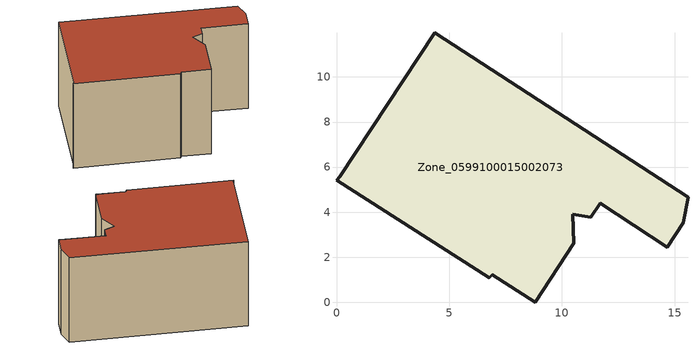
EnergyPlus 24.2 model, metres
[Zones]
Zone_0599100015002073
 floor ground (C_G): 15.6,4.67 15.39,3.54 14.69,2.45 11.7,4.4 11.29,3.77 10.47,3.91 10.53,2.61 8.82,0 6.91,1.21 6.77,1.08 0,5.41 0.15,5.57 4.37,11.96 z0.87
 wall outside (C_F): 0.15,5.57 0,5.41 6.77,1.08 6.91,1.21 8.82,0 10.53,2.61 10.47,3.91 11.29,3.77 11.7,4.4 14.69,2.45 15.39,3.54 15.6,4.67 4.37,11.96 0.15,5.57 z0.87:8.54
 roof outside (C_R): 15.39,3.54 15.6,4.67 4.37,11.96 0.15,5.57 0,5.41 6.77,1.08 6.91,1.21 8.82,0 10.53,2.61 10.47,3.91 11.29,3.77 11.7,4.4 14.69,2.45 z8.54
[BUILDING]
Pand.0599100015002073: North Axis=0; Terrain=City; Loads Convergence Tolerance Value=0.04; Temperature Convergence Tolerance Value=0.4; Solar Distribution=FullExterior; Maximum Number of Warmup Days=25; Minimum Number of Warmup Days=1
[Site:Location]
Rotterdam.The.Hague.AP_ZH_NLD Design_Conditions: Latitude=51.96; Longitude=4.45; Time Zone=1; Elevation=-4.5
[SITE:GROUNDTEMPERATURE:BUILDINGSURFACE]
18, 18, 18, 18, 18, 18, 18, 18, 18, 18, 18, 18
[MATERIAL] Thermal Absorptance=0.9; Solar Absorptance=0.7; Visible Absorptance=0.7
Name | Roughness | Thickness | Conductivity | Density | Specific Heat
G.TC.1965-1974 | MediumSmooth | 0.15 | 0.882353 | 540 | 1210
F.TC.1965-1974 | Rough | 0.3 | 0.697674 | 1920 | 840
R.TC.1965-1974 | MediumRough | 0.2 | 0.232558 | 1500 | 1000
[CONSTRUCTION]
C_G: G.TC.1965-1974
C_F: F.TC.1965-1974
C_R: R.TC.1965-1974
[ZONE]
Zone_0599100015002073: Type=1; Multiplier=1; Ceiling Height=Autocalculate; Volume=Autocalculate; Floor Area=autocalculate; Part of Total Floor Area=Yes
[ZONEINFILTRATION:DESIGNFLOWRATE]
Infil_Zone_0599100015002073: Zone or ZoneList or Space or SpaceList=Zone_0599100015002073; Schedule=AlwaysOn; Design Flow Rate Calculation Method=Flow/Area; Flow Rate per Floor Area=0.003; Constant Term Coefficient=1; Temperature Term Coefficient=0; Velocity Term Coefficient=0; Velocity Squared Term Coefficient=0
[HVACTEMPLATE:ZONE:IDEALLOADSAIRSYSTEM]
Zone_0599100015002073: Maximum Heating Supply Air Temperature=50; Minimum Cooling Supply Air Temperature=13; Maximum Heating Supply Air Humidity Ratio=0.0156; Minimum Cooling Supply Air Humidity Ratio=0.0077; Heating Limit=NoLimit; Cooling Limit=NoLimit; Dehumidification Control Type=ConstantSensibleHeatRatio; Cooling Sensible Heat Ratio=0.7; Dehumidification Setpoint=60; Humidification Control Type=None; Humidification Setpoint=30; Outdoor Air Method=None; Outdoor Air Flow Rate per Person=0.00944; Outdoor Air Flow Rate per Zone Floor Area=0; Outdoor Air Flow Rate per Zone=0; Demand Controlled Ventilation Type=None; Outdoor Air Economizer Type=NoEconomizer; Heat Recovery Type=None; Sensible Heat Recovery Effectiveness=0.7; Latent Heat Recovery Effectiveness=0.65
[ZONECONTROL:THERMOSTAT]
ThermostatControl_Zone_0599100015002073: Zone or ZoneList=Zone_0599100015002073; Control Type Schedule=DualSetpointControlType; Control 1=Thermostat_Zone_0599100015002073; Temperature Difference Between Cutout And Setpoint=0
[THERMOSTATSETPOINT:DUALSETPOINT]
Thermostat_Zone_0599100015002073: Heating Setpoint Temperature Schedule=HeatingSetpoint_Zone_0599100015002073; Cooling Setpoint Temperature Schedule=CoolingSetpoint_Zone_0599100015002073
[SCHEDULE:COMPACT]
HeatingSetpoint_Zone_0599100015002073: Through: 12/31, For: AllDays, Until: 24:00, 21
CoolingSetpoint_Zone_0599100015002073: Through: 12/31, For: AllDays, Until: 24:00, 24
DualSetpointControlType: Through: 12/31, For: AllDays, Until: 24:00, 4
AlwaysOn: Through: 12/31, For: AllDays, Until: 24:00, 1
